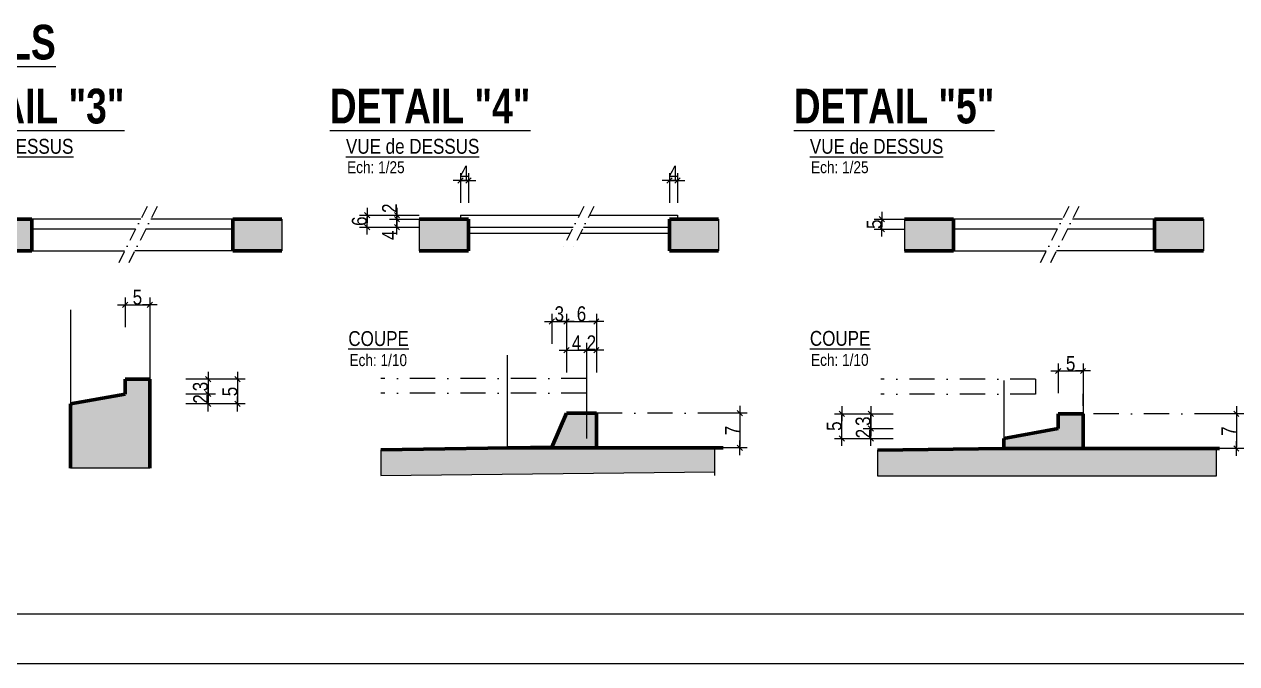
# Model space of a CAD drawing. Header units: millimetres. Extents: x 19188 to 26006, y -37354 to 0.
# Drawn here: x 22712 to 23935, y -37354 to -36709 of the extents above; entities that cross this region are included whole.
import ezdxf
from ezdxf.enums import TextEntityAlignment as Align

# ---------------------------------------------------------------- set-up
doc = ezdxf.new("R2010")
doc.units = ezdxf.units.MM
doc.linetypes.add('CACHEX2', pattern=[19.05, 12.7, -6.35])
doc.linetypes.add('TIRETPTX2', pattern=[50.8, 25.4, -12.7, 0, -12.7])
for name, color, linetype in [('01-Cad  2', 1, 'Continuous'), ('01_cote_gen', 4, 'Continuous'), ('01_linteaux', 2, 'Continuous'), ('01_poch_BN', 9, 'Continuous'), ('01_poch_murs', 253, 'Continuous'), ('01_texte', 230, 'Continuous'), ('AA_COTES', 2, 'Continuous')]:
    doc.layers.add(name, color=color, linetype=linetype)
doc.layers.add('01_murs_coup', color=5, linetype='Continuous', lineweight=60)
doc.layers.add('01_tram_axes', color=2, linetype='TIRETPTX2', lineweight=9)
doc.styles.add('ARIAL NA', font='ARIALN.TTF')
doc.styles.add('impact', font='impact.ttf')
doc.styles.add('STYLE2', font='ARIALN.TTF')
doc.dimstyles.new('JB10', dxfattribs={"dimscale": 0.1, "dimtxt": 150, "dimasz": 15, "dimexe": 0.1, "dimexo": 0.1, "dimgap": 0.09, "dimtad": 1, "dimdec": 1, "dimlfac": 0.2, "dimdsep": 46, "dimtxsty": 'STYLE2', "dimblk1": 'BOND_G', "dimblk2": 'BOND_D', "dimsah": 1, "dimcen": 1.5, "dimdle": 0.01, "dimse1": 1, "dimse2": 1, "dimclrd": 4, "dimclre": 2, "dimclrt": 6, "dimazin": 2, "dimtfac": 2.333333, "dimtdec": 1, "dimtix": 1, "dimtmove": 2, "dimatfit": 3, "dimldrblk": 'BOND_G', "dimfxl": 1, "dimtolj": 1, "dimtzin": 0, "dimarcsym": 0})
doc.dimstyles.new('JB25', dxfattribs={"dimscale": 0.1, "dimtxt": 150, "dimasz": 15, "dimexe": 0.1, "dimexo": 0.1, "dimgap": 0.09, "dimtad": 1, "dimdec": 1, "dimlfac": 0.5, "dimdsep": 46, "dimtxsty": 'STYLE2', "dimblk1": 'BOND_G', "dimblk2": 'BOND_D', "dimsah": 1, "dimcen": 1.5, "dimdle": 0.01, "dimse1": 1, "dimse2": 1, "dimclrd": 4, "dimclre": 2, "dimclrt": 6, "dimazin": 2, "dimtfac": 2.333333, "dimtdec": 1, "dimtix": 1, "dimtmove": 2, "dimatfit": 3, "dimldrblk": 'BOND_G', "dimfxl": 1, "dimtolj": 1, "dimtzin": 0, "dimarcsym": 0})

# ---------------------------------------------------------------- blocks, each defined once
blk = doc.blocks.new('BOND_G')
at = {"layer": 'AA_COTES', "color": 0}
for p, q in [((0, -5), (0, 15)), ((5, 0), (-5, 0)), ((1.77, 1.77), (-1.77, -1.77))]:
    blk.add_line(p, q, dxfattribs=at)
blk = doc.blocks.new('BOND_D')
at = {"layer": 'AA_COTES', "color": 0}
for p, q in [((5, 0), (-5, 0)), ((-1.77, -1.77), (1.77, 1.77)), ((0, 5), (0, -15))]:
    blk.add_line(p, q, dxfattribs=at)
blk = doc.blocks.new('*D3670')
at = {"layer": '01_cote_gen', "color": 4, "lineweight": -2, "transparency": 16777216}
blk.add_line((23934.9, -37103.5), (23934.9, -37135.5), dxfattribs=at)
at = {"layer": 'Defpoints', "color": 0, "transparency": 16777216}
for p in [(23790.2, -37102), (23809.1, -37137), (23934.9, -37137)]:
    blk.add_point(p, dxfattribs=at)
at = {"layer": '01_cote_gen', "color": 4, "lineweight": -2, "transparency": 16777216, "xscale": 1.5, "yscale": 1.5, "zscale": 1.5}
for name, p, rotation in [('BOND_G', (23934.9, -37102), 90), ('BOND_D', (23934.9, -37137), 270)]:
    blk.add_blockref(name, p, dxfattribs=dict(at, rotation=rotation))
at = {"layer": '01_cote_gen', "color": 6, "transparency": 16777216, "insert": (23927.4, -37119.5), "char_height": 15, "attachment_point": 5, "rotation": 90, "style": 'STYLE2'}
blk.add_mtext('\\A1;7', dxfattribs=at)
blk = doc.blocks.new('*D3671')
at = {"layer": '01_cote_gen', "color": 4, "lineweight": -2, "transparency": 16777216}
blk.add_line((23577.1, -36914.4), (23577.1, -36907.4), dxfattribs=at)
at = {"layer": 'Defpoints', "color": 0, "transparency": 16777216}
for p in [(23577.1, -36905.9), (23649.4, -36905.9), (23649.4, -36915.9)]:
    blk.add_point(p, dxfattribs=at)
at = {"layer": '01_cote_gen', "color": 4, "lineweight": -2, "transparency": 16777216, "xscale": 1.5, "yscale": 1.5, "zscale": 1.5}
for name, p, rotation in [('BOND_D', (23577.1, -36905.9), 90), ('BOND_G', (23577.1, -36915.9), 270)]:
    blk.add_blockref(name, p, dxfattribs=dict(at, rotation=rotation))
at = {"layer": '01_cote_gen', "color": 6, "transparency": 16777216, "insert": (23569.5, -36910.9), "char_height": 15, "attachment_point": 5, "rotation": 90, "style": 'STYLE2'}
blk.add_mtext('\\A1;5', dxfattribs=at)
blk = doc.blocks.new('*D3672')
at = {"layer": '01_cote_gen', "color": 4, "lineweight": -2, "transparency": 16777216}
blk.add_line((23756.7, -37058.9), (23778.7, -37058.9), dxfattribs=at)
at = {"layer": 'Defpoints', "color": 0, "transparency": 16777216}
for p in [(23780.2, -37058.9), (23755.2, -37102), (23780.2, -37099.7)]:
    blk.add_point(p, dxfattribs=at)
at = {"layer": '01_cote_gen', "color": 4, "lineweight": -2, "transparency": 16777216, "xscale": 1.5, "yscale": 1.5, "zscale": 1.5, "rotation": 180}
blk.add_blockref('BOND_G', (23755.2, -37058.9), dxfattribs=at)
at = {"layer": '01_cote_gen', "color": 4, "lineweight": -2, "transparency": 16777216, "xscale": 1.5, "yscale": 1.5, "zscale": 1.5}
blk.add_blockref('BOND_D', (23780.2, -37058.9), dxfattribs=at)
at = {"layer": '01_cote_gen', "color": 6, "transparency": 16777216, "insert": (23767.7, -37051.3), "char_height": 15, "attachment_point": 5, "style": 'STYLE2'}
blk.add_mtext('\\A1;5', dxfattribs=at)
blk = doc.blocks.new('*D3660')
at = {"layer": '01_cote_gen', "color": 4, "lineweight": -2, "transparency": 16777216}
blk.add_line((23566, -37125.5), (23566, -37118.5), dxfattribs=at)
at = {"layer": 'Defpoints', "color": 0, "transparency": 16777216}
for p in [(23566, -37117), (23678.4, -37117), (23700.2, -37127)]:
    blk.add_point(p, dxfattribs=at)
at = {"layer": '01_cote_gen', "color": 4, "lineweight": -2, "transparency": 16777216, "xscale": 1.5, "yscale": 1.5, "zscale": 1.5}
for name, p, rotation in [('BOND_D', (23566, -37117), 90), ('BOND_G', (23566, -37127), 270)]:
    blk.add_blockref(name, p, dxfattribs=dict(at, rotation=rotation))
at = {"layer": '01_cote_gen', "color": 6, "transparency": 16777216, "insert": (23558.5, -37122), "char_height": 15, "attachment_point": 5, "rotation": 90, "style": 'STYLE2'}
blk.add_mtext('\\A1;2', dxfattribs=at)
blk = doc.blocks.new('*D3661')
at = {"layer": '01_cote_gen', "color": 4, "lineweight": -2, "transparency": 16777216}
blk.add_line((23566, -37115.5), (23566, -37103.5), dxfattribs=at)
at = {"layer": 'Defpoints', "color": 0, "transparency": 16777216}
for p in [(23566, -37102), (23678.4, -37102), (23594.6, -37117)]:
    blk.add_point(p, dxfattribs=at)
at = {"layer": '01_cote_gen', "color": 4, "lineweight": -2, "transparency": 16777216, "xscale": 1.5, "yscale": 1.5, "zscale": 1.5}
for name, p, rotation in [('BOND_D', (23566, -37102), 90), ('BOND_G', (23566, -37117), 270)]:
    blk.add_blockref(name, p, dxfattribs=dict(at, rotation=rotation))
at = {"layer": '01_cote_gen', "color": 6, "transparency": 16777216, "insert": (23558.3, -37109.5), "char_height": 15, "attachment_point": 5, "rotation": 90, "style": 'STYLE2'}
blk.add_mtext('\\A1;3', dxfattribs=at)
blk = doc.blocks.new('*D3662')
at = {"layer": '01_cote_gen', "color": 4, "lineweight": -2, "transparency": 16777216}
blk.add_line((23536.8, -37125.5), (23536.8, -37103.5), dxfattribs=at)
at = {"layer": 'Defpoints', "color": 0, "transparency": 16777216}
for p in [(23536.8, -37102), (23582.4, -37102), (23588.5, -37127)]:
    blk.add_point(p, dxfattribs=at)
at = {"layer": '01_cote_gen', "color": 4, "lineweight": -2, "transparency": 16777216, "xscale": 1.5, "yscale": 1.5, "zscale": 1.5}
for name, p, rotation in [('BOND_D', (23536.8, -37102), 90), ('BOND_G', (23536.8, -37127), 270)]:
    blk.add_blockref(name, p, dxfattribs=dict(at, rotation=rotation))
at = {"layer": '01_cote_gen', "color": 6, "transparency": 16777216, "insert": (23529.1, -37114.5), "char_height": 15, "attachment_point": 5, "rotation": 90, "style": 'STYLE2'}
blk.add_mtext('\\A1;5', dxfattribs=at)
blk = doc.blocks.new('*D3673')
at = {"layer": '01_cote_gen', "color": 4, "lineweight": -2, "transparency": 16777216}
blk.add_line((23260.6, -37008.9), (23287.6, -37008.9), dxfattribs=at)
at = {"layer": 'Defpoints', "color": 0, "transparency": 16777216}
for p in [(23289.1, -37008.9), (23259.1, -37101.4), (23289.1, -37101.4)]:
    blk.add_point(p, dxfattribs=at)
at = {"layer": '01_cote_gen', "color": 4, "lineweight": -2, "transparency": 16777216, "xscale": 1.5, "yscale": 1.5, "zscale": 1.5, "rotation": 180}
blk.add_blockref('BOND_G', (23259.1, -37008.9), dxfattribs=at)
at = {"layer": '01_cote_gen', "color": 4, "lineweight": -2, "transparency": 16777216, "xscale": 1.5, "yscale": 1.5, "zscale": 1.5}
blk.add_blockref('BOND_D', (23289.1, -37008.9), dxfattribs=at)
at = {"layer": '01_cote_gen', "color": 6, "transparency": 16777216, "insert": (23274.1, -37001.3), "char_height": 15, "attachment_point": 5, "style": 'STYLE2'}
blk.add_mtext('\\A1;6', dxfattribs=at)
blk = doc.blocks.new('*D3674')
at = {"layer": '01_cote_gen', "color": 4, "lineweight": -2, "transparency": 16777216}
blk.add_line((23260.6, -37038), (23277.6, -37038), dxfattribs=at)
at = {"layer": 'Defpoints', "color": 0, "transparency": 16777216}
for p in [(23259.1, -37031.4), (23279.1, -37038), (23279.1, -37043)]:
    blk.add_point(p, dxfattribs=at)
at = {"layer": '01_cote_gen', "color": 4, "lineweight": -2, "transparency": 16777216, "xscale": 1.5, "yscale": 1.5, "zscale": 1.5, "rotation": 180}
blk.add_blockref('BOND_G', (23259.1, -37038), dxfattribs=at)
at = {"layer": '01_cote_gen', "color": 4, "lineweight": -2, "transparency": 16777216, "xscale": 1.5, "yscale": 1.5, "zscale": 1.5}
blk.add_blockref('BOND_D', (23279.1, -37038), dxfattribs=at)
at = {"layer": '01_cote_gen', "color": 6, "transparency": 16777216, "insert": (23269.1, -37030.5), "char_height": 15, "attachment_point": 5, "style": 'STYLE2'}
blk.add_mtext('\\A1;4', dxfattribs=at)
blk = doc.blocks.new('*D3663')
at = {"layer": '01_cote_gen', "color": 4, "lineweight": -2, "transparency": 16777216}
blk.add_line((23280.6, -37038), (23287.6, -37038), dxfattribs=at)
at = {"layer": 'Defpoints', "color": 0, "transparency": 16777216}
for p in [(23289.1, -37034.1), (23279.1, -37048.2), (23289.1, -37038)]:
    blk.add_point(p, dxfattribs=at)
at = {"layer": '01_cote_gen', "color": 4, "lineweight": -2, "transparency": 16777216, "xscale": 1.5, "yscale": 1.5, "zscale": 1.5, "rotation": 180}
blk.add_blockref('BOND_G', (23279.1, -37038), dxfattribs=at)
at = {"layer": '01_cote_gen', "color": 4, "lineweight": -2, "transparency": 16777216, "xscale": 1.5, "yscale": 1.5, "zscale": 1.5}
blk.add_blockref('BOND_D', (23289.1, -37038), dxfattribs=at)
at = {"layer": '01_cote_gen', "color": 6, "transparency": 16777216, "insert": (23284.1, -37030.5), "char_height": 15, "attachment_point": 5, "style": 'STYLE2'}
blk.add_mtext('\\A1;2', dxfattribs=at)
blk = doc.blocks.new('*D3675')
at = {"layer": '01_cote_gen', "color": 4, "lineweight": -2, "transparency": 16777216}
blk.add_line((23433.9, -37102.9), (23433.9, -37134.9), dxfattribs=at)
at = {"layer": 'Defpoints', "color": 0, "transparency": 16777216}
for p in [(23289.1, -37101.4), (23308, -37136.4), (23433.9, -37136.4)]:
    blk.add_point(p, dxfattribs=at)
at = {"layer": '01_cote_gen', "color": 4, "lineweight": -2, "transparency": 16777216, "xscale": 1.5, "yscale": 1.5, "zscale": 1.5}
for name, p, rotation in [('BOND_G', (23433.9, -37101.4), 90), ('BOND_D', (23433.9, -37136.4), 270)]:
    blk.add_blockref(name, p, dxfattribs=dict(at, rotation=rotation))
at = {"layer": '01_cote_gen', "color": 6, "transparency": 16777216, "insert": (23426.4, -37118.9), "char_height": 15, "attachment_point": 5, "rotation": 90, "style": 'STYLE2'}
blk.add_mtext('\\A1;7', dxfattribs=at)
blk = doc.blocks.new('*D3676')
at = {"layer": '01_cote_gen', "color": 4, "lineweight": -2, "transparency": 16777216}
blk.add_line((23245.8, -37008.9), (23257.6, -37008.9), dxfattribs=at)
at = {"layer": 'Defpoints', "color": 0, "transparency": 16777216}
for p in [(23259.1, -37008.9), (23259.1, -37101.4), (23244.3, -37135.7)]:
    blk.add_point(p, dxfattribs=at)
at = {"layer": '01_cote_gen', "color": 4, "lineweight": -2, "transparency": 16777216, "xscale": 1.5, "yscale": 1.5, "zscale": 1.5, "rotation": 180}
blk.add_blockref('BOND_G', (23244.3, -37008.9), dxfattribs=at)
at = {"layer": '01_cote_gen', "color": 4, "lineweight": -2, "transparency": 16777216, "xscale": 1.5, "yscale": 1.5, "zscale": 1.5}
blk.add_blockref('BOND_D', (23259.1, -37008.9), dxfattribs=at)
at = {"layer": '01_cote_gen', "color": 6, "transparency": 16777216, "insert": (23251.7, -37001.3), "char_height": 15, "attachment_point": 5, "style": 'STYLE2'}
blk.add_mtext('\\A1;3', dxfattribs=at)
blk = doc.blocks.new('*D3677')
at = {"layer": '01_cote_gen', "color": 4, "lineweight": -2, "transparency": 16777216}
blk.add_line((23087.9, -36912.4), (23087.9, -36907.4), dxfattribs=at)
at = {"layer": 'Defpoints', "color": 0, "transparency": 16777216}
for p in [(23087.9, -36905.9), (23160, -36905.9), (23175.8, -36913.9)]:
    blk.add_point(p, dxfattribs=at)
at = {"layer": '01_cote_gen', "color": 4, "lineweight": -2, "transparency": 16777216, "xscale": 1.5, "yscale": 1.5, "zscale": 1.5}
for name, p, rotation in [('BOND_D', (23087.9, -36905.9), 90), ('BOND_G', (23087.9, -36913.9), 270)]:
    blk.add_blockref(name, p, dxfattribs=dict(at, rotation=rotation))
at = {"layer": '01_cote_gen', "color": 6, "transparency": 16777216, "insert": (23080.4, -36922.1), "char_height": 15, "attachment_point": 5, "rotation": 90, "style": 'STYLE2'}
blk.add_mtext('\\A1;4', dxfattribs=at)
blk = doc.blocks.new('*D3664')
at = {"layer": '01_cote_gen', "color": 4, "lineweight": -2, "transparency": 16777216}
blk.add_line((23057.7, -36912.4), (23057.7, -36903.4), dxfattribs=at)
at = {"layer": 'Defpoints', "color": 0, "transparency": 16777216}
for p in [(23057.7, -36901.9), (23100.4, -36901.9), (23099.6, -36913.9)]:
    blk.add_point(p, dxfattribs=at)
at = {"layer": '01_cote_gen', "color": 4, "lineweight": -2, "transparency": 16777216, "xscale": 1.5, "yscale": 1.5, "zscale": 1.5}
for name, p, rotation in [('BOND_D', (23057.7, -36901.9), 90), ('BOND_G', (23057.7, -36913.9), 270)]:
    blk.add_blockref(name, p, dxfattribs=dict(at, rotation=rotation))
at = {"layer": '01_cote_gen', "color": 6, "transparency": 16777216, "insert": (23050, -36907.9), "char_height": 15, "attachment_point": 5, "rotation": 90, "style": 'STYLE2'}
blk.add_mtext('\\A1;6', dxfattribs=at)
blk = doc.blocks.new('*D3665')
at = {"layer": '01_cote_gen', "color": 4, "lineweight": -2, "transparency": 16777216}
blk.add_line((23087.9, -36904.4), (23087.9, -36903.4), dxfattribs=at)
at = {"layer": 'Defpoints', "color": 0, "transparency": 16777216}
for p in [(23080.2, -36901.9), (23080.4, -36905.9), (23087.9, -36901.9)]:
    blk.add_point(p, dxfattribs=at)
at = {"layer": '01_cote_gen', "color": 4, "lineweight": -2, "transparency": 16777216, "xscale": 1.5, "yscale": 1.5, "zscale": 1.5}
for name, p, rotation in [('BOND_D', (23087.9, -36901.9), 90), ('BOND_G', (23087.9, -36905.9), 270)]:
    blk.add_blockref(name, p, dxfattribs=dict(at, rotation=rotation))
at = {"layer": '01_cote_gen', "color": 6, "transparency": 16777216, "insert": (23080.4, -36894.8), "char_height": 15, "attachment_point": 5, "rotation": 90, "style": 'STYLE2'}
blk.add_mtext('\\A1;2', dxfattribs=at)
blk = doc.blocks.new('*D3678')
at = {"layer": '01_cote_gen', "color": 4, "lineweight": -2, "transparency": 16777216}
for p, q in [((23150.5, -36866.8), (23149, -36866.8)), ((23160, -36866.8), (23152, -36866.8)), ((23161.5, -36866.8), (23163, -36866.8))]:
    blk.add_line(p, q, dxfattribs=at)
at = {"layer": 'Defpoints', "color": 0, "transparency": 16777216}
for p in [(23152, -36866.8), (23152, -36901.9), (23160, -36905.9)]:
    blk.add_point(p, dxfattribs=at)
at = {"layer": '01_cote_gen', "color": 4, "lineweight": -2, "transparency": 16777216, "xscale": 1.5, "yscale": 1.5, "zscale": 1.5}
blk.add_blockref('BOND_D', (23152, -36866.8), dxfattribs=at)
at = {"layer": '01_cote_gen', "color": 4, "lineweight": -2, "transparency": 16777216, "xscale": 1.5, "yscale": 1.5, "zscale": 1.5, "rotation": 180}
blk.add_blockref('BOND_G', (23160, -36866.8), dxfattribs=at)
at = {"layer": '01_cote_gen', "color": 6, "transparency": 16777216, "insert": (23156, -36859.3), "char_height": 15, "attachment_point": 5, "style": 'STYLE2'}
blk.add_mtext('\\A1;4', dxfattribs=at)
blk = doc.blocks.new('*D3679')
at = {"layer": '01_cote_gen', "color": 4, "lineweight": -2, "transparency": 16777216}
for p, q in [((23361.4, -36866.8), (23359.9, -36866.8)), ((23370.9, -36866.8), (23362.9, -36866.8)), ((23372.4, -36866.8), (23373.9, -36866.8))]:
    blk.add_line(p, q, dxfattribs=at)
at = {"layer": 'Defpoints', "color": 0, "transparency": 16777216}
for p in [(23362.9, -36866.8), (23362.9, -36905.9), (23370.9, -36905.9)]:
    blk.add_point(p, dxfattribs=at)
at = {"layer": '01_cote_gen', "color": 4, "lineweight": -2, "transparency": 16777216, "xscale": 1.5, "yscale": 1.5, "zscale": 1.5}
blk.add_blockref('BOND_D', (23362.9, -36866.8), dxfattribs=at)
at = {"layer": '01_cote_gen', "color": 4, "lineweight": -2, "transparency": 16777216, "xscale": 1.5, "yscale": 1.5, "zscale": 1.5, "rotation": 180}
blk.add_blockref('BOND_G', (23370.9, -36866.8), dxfattribs=at)
at = {"layer": '01_cote_gen', "color": 6, "transparency": 16777216, "insert": (23366.9, -36859.3), "char_height": 15, "attachment_point": 5, "style": 'STYLE2'}
blk.add_mtext('\\A1;4', dxfattribs=at)
blk = doc.blocks.new('*D3680')
at = {"layer": '01_cote_gen', "color": 4, "lineweight": -2, "transparency": 16777216}
blk.add_line((22815, -36992.2), (22837, -36992.2), dxfattribs=at)
at = {"layer": 'Defpoints', "color": 0, "transparency": 16777216}
for p in [(22813.5, -36985.6), (22838.5, -36992.2), (22838.5, -36997.2)]:
    blk.add_point(p, dxfattribs=at)
at = {"layer": '01_cote_gen', "color": 4, "lineweight": -2, "transparency": 16777216, "xscale": 1.5, "yscale": 1.5, "zscale": 1.5, "rotation": 180}
blk.add_blockref('BOND_G', (22813.5, -36992.2), dxfattribs=at)
at = {"layer": '01_cote_gen', "color": 4, "lineweight": -2, "transparency": 16777216, "xscale": 1.5, "yscale": 1.5, "zscale": 1.5}
blk.add_blockref('BOND_D', (22838.5, -36992.2), dxfattribs=at)
at = {"layer": '01_cote_gen', "color": 6, "transparency": 16777216, "insert": (22826, -36984.6), "char_height": 15, "attachment_point": 5, "style": 'STYLE2'}
blk.add_mtext('\\A1;5', dxfattribs=at)
blk = doc.blocks.new('*D3681')
at = {"layer": '01_cote_gen', "color": 4, "lineweight": -2, "transparency": 16777216}
blk.add_line((22897.3, -37068.6), (22897.3, -37080.6), dxfattribs=at)
at = {"layer": 'Defpoints', "color": 0, "transparency": 16777216}
for p in [(22838.5, -37067.1), (22813.5, -37082.1), (22897.3, -37082.1)]:
    blk.add_point(p, dxfattribs=at)
at = {"layer": '01_cote_gen', "color": 4, "lineweight": -2, "transparency": 16777216, "xscale": 1.5, "yscale": 1.5, "zscale": 1.5}
for name, p, rotation in [('BOND_G', (22897.3, -37067.1), 90), ('BOND_D', (22897.3, -37082.1), 270)]:
    blk.add_blockref(name, p, dxfattribs=dict(at, rotation=rotation))
at = {"layer": '01_cote_gen', "color": 6, "transparency": 16777216, "insert": (22889.6, -37074.6), "char_height": 15, "attachment_point": 5, "rotation": 90, "style": 'STYLE2'}
blk.add_mtext('\\A1;3', dxfattribs=at)
blk = doc.blocks.new('*D3682')
at = {"layer": '01_cote_gen', "color": 4, "lineweight": -2, "transparency": 16777216}
blk.add_line((22897.3, -37083.6), (22897.3, -37090.6), dxfattribs=at)
at = {"layer": 'Defpoints', "color": 0, "transparency": 16777216}
for p in [(22874.8, -37082.1), (22758.5, -37092.1), (22897.3, -37092.1)]:
    blk.add_point(p, dxfattribs=at)
at = {"layer": '01_cote_gen', "color": 4, "lineweight": -2, "transparency": 16777216, "xscale": 1.5, "yscale": 1.5, "zscale": 1.5}
for name, p, rotation in [('BOND_G', (22897.3, -37082.1), 90), ('BOND_D', (22897.3, -37092.1), 270)]:
    blk.add_blockref(name, p, dxfattribs=dict(at, rotation=rotation))
at = {"layer": '01_cote_gen', "color": 6, "transparency": 16777216, "insert": (22889.8, -37087.1), "char_height": 15, "attachment_point": 5, "rotation": 90, "style": 'STYLE2'}
blk.add_mtext('\\A1;2', dxfattribs=at)
blk = doc.blocks.new('*D3666')
at = {"layer": '01_cote_gen', "color": 4, "lineweight": -2, "transparency": 16777216}
blk.add_line((22927.1, -37068.6), (22927.1, -37090.6), dxfattribs=at)
at = {"layer": 'Defpoints', "color": 0, "transparency": 16777216}
for p in [(22904.8, -37067.1), (22904.8, -37092.1), (22927.1, -37092.1)]:
    blk.add_point(p, dxfattribs=at)
at = {"layer": '01_cote_gen', "color": 4, "lineweight": -2, "transparency": 16777216, "xscale": 1.5, "yscale": 1.5, "zscale": 1.5}
for name, p, rotation in [('BOND_G', (22927.1, -37067.1), 90), ('BOND_D', (22927.1, -37092.1), 270)]:
    blk.add_blockref(name, p, dxfattribs=dict(at, rotation=rotation))
at = {"layer": '01_cote_gen', "color": 6, "transparency": 16777216, "insert": (22919.4, -37079.6), "char_height": 15, "attachment_point": 5, "rotation": 90, "style": 'STYLE2'}
blk.add_mtext('\\A1;5', dxfattribs=at)
blk = doc.blocks.new('*D3683')
at = {"layer": '01_cote_gen', "color": 4, "lineweight": -2, "transparency": 16777216}
blk.add_line((22647.1, -36914.4), (22647.1, -36907.4), dxfattribs=at)
at = {"layer": 'Defpoints', "color": 0, "transparency": 16777216}
for p in [(22647.1, -36905.9), (22719.4, -36905.9), (22719.4, -36915.9)]:
    blk.add_point(p, dxfattribs=at)
at = {"layer": '01_cote_gen', "color": 4, "lineweight": -2, "transparency": 16777216, "xscale": 1.5, "yscale": 1.5, "zscale": 1.5}
for name, p, rotation in [('BOND_D', (22647.1, -36905.9), 90), ('BOND_G', (22647.1, -36915.9), 270)]:
    blk.add_blockref(name, p, dxfattribs=dict(at, rotation=rotation))
at = {"layer": '01_cote_gen', "color": 6, "transparency": 16777216, "insert": (22639.4, -36910.9), "char_height": 15, "attachment_point": 5, "rotation": 90, "style": 'STYLE2'}
blk.add_mtext('\\A1;5', dxfattribs=at)

msp = doc.modelspace()

# ---------------------------------------------------------------- hatches: boundary and pattern name
at = {"layer": '01_poch_BN'}
h = msp.add_hatch(color=256, dxfattribs=at)
h.dxf.hatch_style = 1
h.paths.add_polyline_path([(22719.36, -36905.88), (22669.83, -36905.88), (22669.83, -36937.88), (22719.36, -36937.88)])
h.paths.add_polyline_path([(22971.76, -36905.88), (22922.23, -36905.88), (22922.23, -36937.88), (22971.76, -36937.88)])
h = msp.add_hatch(color=256, dxfattribs=at)
h.dxf.hatch_style = 1
h.paths.add_polyline_path([(23159.98, -36905.88), (23110.46, -36905.88), (23110.46, -36937.88), (23159.98, -36937.88)])
h.paths.add_polyline_path([(23412.38, -36905.88), (23362.86, -36905.88), (23362.86, -36937.88), (23412.38, -36937.88)])
h = msp.add_hatch(color=256, dxfattribs=at)
h.dxf.hatch_style = 1
h.paths.add_polyline_path([(23649.4, -36905.88), (23599.88, -36905.88), (23599.88, -36937.88), (23649.4, -36937.88)])
h.paths.add_polyline_path([(23901.8, -36905.88), (23852.27, -36905.88), (23852.27, -36937.88), (23901.8, -36937.88)])
h = msp.add_hatch(color=256, dxfattribs=at)
h.dxf.hatch_style = 1
h.paths.add_polyline_path([(22838.5, -37067.12), (22813.5, -37067.12), (22813.5, -37082.12), (22758.5, -37092.12), (22758.5, -37157.02), (22838.5, -37157.02)])
at = {"layer": '01_poch_BN', "ltscale": 0.1}
h = msp.add_hatch(color=256, dxfattribs=at)
h.dxf.hatch_style = 1
h.paths.add_polyline_path([(23279.13, -37101.4), (23259.13, -37101.4), (23244.27, -37135.7), (23199.13, -37136.38), (23199.13, -37136.4), (23279.13, -37136.4)])
h.paths.add_polyline_path([(23289.13, -37101.4), (23279.13, -37101.4), (23279.13, -37136.4), (23289.13, -37136.4)])
h.paths.add_polyline_path([(23408.76, -37136.4), (23289.13, -37136.4), (23279.13, -37136.4), (23199.13, -37136.4), (23199.13, -37136.38), (23071.77, -37138.28), (23071.77, -37164.18), (23408.76, -37160.42)])
h = msp.add_hatch(color=256, dxfattribs=at)
h.dxf.hatch_style = 1
h.paths.add_polyline_path([(23780.17, -37101.99), (23755.17, -37101.99), (23755.17, -37116.99), (23700.17, -37126.99), (23700.17, -37136.99), (23780.17, -37136.99)])
h.paths.add_polyline_path([(23914.91, -37136.99), (23790.17, -37136.99), (23700.17, -37136.99), (23700.17, -37136.96), (23572.82, -37138.86), (23572.82, -37164.76), (23914.91, -37164.76)])

# ---------------------------------------------------------------- linework, layer by layer
at = {"layer": '01-Cad  2'}
for p, q in [((24956.21, -37304.02), (19237.71, -37304.02)), ((24956.21, -37354.02), (19187.71, -37354.02))]:
    msp.add_line(p, q, dxfattribs=at)
at = {"layer": '01_linteaux'}
for p, q in [((22829.28, -36905.88), (22719.36, -36905.88)), ((22922.23, -36905.88), (22839.42, -36905.88)), ((23151.98, -36901.88), (23271.93, -36901.88)), ((23151.98, -36901.88), (23151.98, -36905.88)), ((23282.07, -36901.88), (23370.86, -36901.88)), ((23370.86, -36901.88), (23370.86, -36905.88)), ((23759.32, -36905.88), (23649.4, -36905.88)), ((23852.27, -36905.88), (23769.47, -36905.88)), ((22824.22, -36915.88), (22719.36, -36915.88)), ((22922.23, -36915.88), (22834.37, -36915.88)), ((23159.98, -36913.88), (23265.86, -36913.88)), ((23159.98, -36919.88), (23262.83, -36919.88)), ((23272.97, -36919.88), (23362.86, -36919.88)), ((23276, -36913.88), (23362.86, -36913.88)), ((23754.27, -36915.88), (23649.4, -36915.88)), ((23852.27, -36915.88), (23764.41, -36915.88)), ((22719.36, -36937.88), (22813.1, -36937.88)), ((22922.23, -36937.88), (22823.24, -36937.88)), ((23649.4, -36937.88), (23743.14, -36937.88)), ((23852.27, -36937.88), (23753.29, -36937.88)), ((22758.5, -36997.22), (22758.5, -37092.12)), ((22838.5, -36997.22), (22838.5, -37067.12)), ((23199.13, -37043.04), (23199.13, -37136.4)), ((23279.13, -37043.04), (23279.13, -37101.4)), ((23700.17, -37068.62), (23700.17, -37126.99)), ((23780.17, -37068.62), (23780.17, -37101.99)), ((23289.13, -37136.4), (23279.13, -37136.4))]:
    msp.add_line(p, q, dxfattribs=at)
at = {"layer": '01_linteaux', "linetype": 'CACHEX2', "ltscale": 2}
msp.add_line((23279.13, -37101.4), (23279.13, -37136.4), dxfattribs=at)
at = {"layer": '01_murs_coup'}
for p, q in [((22719.36, -36905.88), (22669.83, -36905.88)), ((22719.36, -36905.88), (22719.36, -36937.88)), ((22922.23, -36905.88), (22922.23, -36937.88)), ((22971.76, -36905.88), (22922.23, -36905.88)), ((23159.98, -36905.88), (23110.46, -36905.88)), ((23159.98, -36905.88), (23159.98, -36937.88)), ((23362.86, -36905.88), (23362.86, -36937.88)), ((23412.38, -36905.88), (23362.86, -36905.88)), ((23649.4, -36905.88), (23599.88, -36905.88)), ((23649.4, -36905.88), (23649.4, -36937.88)), ((23852.27, -36905.88), (23852.27, -36937.88)), ((23901.8, -36905.88), (23852.27, -36905.88)), ((22719.36, -36937.88), (22669.83, -36937.88)), ((22971.76, -36937.88), (22922.23, -36937.88)), ((23159.98, -36937.88), (23110.46, -36937.88)), ((23412.38, -36937.88), (23362.86, -36937.88)), ((23649.4, -36937.88), (23599.88, -36937.88)), ((23901.8, -36937.88), (23852.27, -36937.88)), ((22813.5, -37067.12), (22813.5, -37082.12)), ((22838.5, -37067.12), (22813.5, -37067.12)), ((22838.5, -37067.12), (22838.5, -37157.02)), ((22758.5, -37092.12), (22813.5, -37082.12)), ((22758.5, -37092.12), (22758.5, -37157.02)), ((23259.13, -37101.4), (23244.27, -37135.7)), ((23289.13, -37101.4), (23259.13, -37101.4)), ((23289.13, -37101.4), (23289.13, -37136.4)), ((23755.17, -37101.99), (23755.17, -37116.99)), ((23780.17, -37101.99), (23755.17, -37101.99)), ((23780.17, -37101.99), (23780.17, -37136.99)), ((23700.17, -37126.99), (23755.17, -37116.99)), ((23700.17, -37126.99), (23700.17, -37136.99)), ((23244.27, -37135.7), (23071.77, -37138.28)), ((23416.95, -37136.4), (23199.13, -37136.4)), ((23416.95, -37136.4), (23289.13, -37136.4)), ((23700.17, -37136.96), (23572.82, -37138.86)), ((23917.99, -37136.99), (23700.17, -37136.99)), ((23917.99, -37136.99), (23790.17, -37136.99))]:
    msp.add_line(p, q, dxfattribs=at)
at = {"layer": '01_poch_BN'}
for p, q in [((23412.38, -36905.88), (23412.38, -36937.88)), ((23901.8, -36905.88), (23901.8, -36937.88)), ((23071.77, -37138.28), (23071.77, -37164.18)), ((23408.76, -37164.18), (23408.76, -37136.4)), ((23572.82, -37138.86), (23572.82, -37164.76)), ((23914.91, -37164.76), (23914.91, -37136.99)), ((22838.5, -37157.02), (22758.5, -37157.02)), ((23572.82, -37164.76), (23914.91, -37164.76))]:
    msp.add_line(p, q, dxfattribs=at)
at = {"layer": '01_poch_BN', "ltscale": 0.1}
msp.add_line((23071.77, -37164.18), (23408.76, -37160.42), dxfattribs=at)
at = {"layer": '01_poch_murs'}
for p, q in [((22971.76, -36905.88), (22971.76, -36937.88)), ((23110.46, -36905.88), (23110.46, -36937.88)), ((23599.88, -36905.88), (23599.88, -36937.88))]:
    msp.add_line(p, q, dxfattribs=at)
at = {"layer": '01_tram_axes', "ltscale": 0.5}
for p, q in [((22835.71, -36893.15), (22807.07, -36949.81)), ((22845.85, -36893.15), (22817.21, -36949.81)), ((23276.34, -36893.15), (23255, -36935.36)), ((23286.48, -36893.15), (23265.14, -36935.36)), ((23765.76, -36893.15), (23737.11, -36949.81)), ((23775.9, -36893.15), (23747.26, -36949.81))]:
    msp.add_line(p, q, dxfattribs=at)
at = {"layer": '01_tram_axes', "ltscale": 2}
for p, q in [((22838.5, -37032.12), (22838.5, -37047.12)), ((23279.13, -37066.4), (23279.13, -37081.4)), ((23780.17, -37093.97), (23780.17, -37081.99))]:
    msp.add_line(p, q, dxfattribs=at)
at = {"layer": '01_tram_axes'}
for p, q in [((23279.13, -37066.4), (23071.77, -37066.4)), ((23732.2, -37067.2), (23576.06, -37067.2)), ((23732.2, -37067.2), (23732.2, -37082.2)), ((23279.13, -37081.4), (23071.77, -37081.4)), ((23732.2, -37082.2), (23576.06, -37082.2)), ((23416.95, -37101.4), (23289.13, -37101.4)), ((23917.99, -37101.99), (23780.17, -37101.99))]:
    msp.add_line(p, q, dxfattribs=at)

# ---------------------------------------------------------------- texts
at = {"layer": '01_texte', "style": 'impact'}
for s, p in [('%%USEUILS', (22675.8, -36755.38)), ('%%UDETAIL "3"', (22711.67, -36819.8)), ('%%UDETAIL "4"', (23121.3, -36819.8)), ('%%UDETAIL "5"', (23589.48, -36819.8))]:
    msp.add_text(s, height=35, dxfattribs=at).set_placement(p, align=Align.BOTTOM_CENTER)
at = {"layer": '01_texte', "style": 'ARIAL NA'}
for s, height, p in [('%%UVUE de DESSUS', 15, (22626.76, -36839.88)), ('%%UVUE de DESSUS', 15, (23036.39, -36839.88)), ('%%UVUE de DESSUS', 15, (23504.57, -36839.88)), (' Ech: 1/25', 12, (23033.74, -36859.48)), (' Ech: 1/25', 12, (23501.91, -36859.48)), ('%%UCOUPE', 15, (23038.81, -37033.7)), ('%%UCOUPE', 15, (23504.57, -37033.51)), (' Ech: 1/10', 12, (23036.15, -37053.93)), (' Ech: 1/10', 12, (23501.91, -37053.74))]:
    msp.add_text(s, height=height, dxfattribs=at).set_placement(p)

# ---------------------------------------------------------------- dimensions: what is measured, and where the dimension line sits
at = {"layer": '01_cote_gen'}
for base, p1, p2, dimstyle, picture, middle in [((23151.98, -36866.81), (23159.98, -36905.88), (23151.98, -36901.88), 'JB25', '*D3678', (23155.98, -36859.3)), ((23362.86, -36866.81), (23370.86, -36905.88), (23362.86, -36905.88), 'JB25', '*D3679', (23366.86, -36859.3)), ((22838.5, -36992.19), (22813.5, -36985.63), (22838.5, -36997.22), 'JB10', '*D3680', (22826, -36984.55)), ((23259.13, -37008.95), (23244.27, -37135.7), (23259.13, -37101.4), 'JB10', '*D3676', (23251.7, -37001.28)), ((23289.13, -37008.95), (23259.13, -37101.4), (23289.13, -37101.4), 'JB10', '*D3673', (23274.13, -37001.28)), ((23279.13, -37038.01), (23259.13, -37031.45), (23279.13, -37043.04), 'JB10', '*D3674', (23269.13, -37030.5)), ((23289.13, -37038.01), (23279.13, -37048.16), (23289.13, -37034.1), 'JB10', '*D3663', (23284.13, -37030.47)), ((23780.17, -37058.9), (23755.17, -37101.99), (23780.17, -37099.66), 'JB10', '*D3672', (23767.67, -37051.26))]:
    dim = msp.add_linear_dim(base=base, p1=p1, p2=p2, dimstyle=dimstyle, dxfattribs=at)
    dim.commit()
    dim.dimension.update_dxf_attribs({"geometry": picture, "text_midpoint": middle})
for base, p1, p2, picture, middle in [((23087.92, -36901.88), (23080.42, -36905.88), (23080.18, -36901.88), '*D3665', (23080.38, -36894.81)), ((23087.92, -36905.88), (23175.82, -36913.88), (23159.98, -36905.88), '*D3677', (23080.42, -36922.05))]:
    dim = msp.add_linear_dim(base=base, p1=p1, p2=p2, angle=90, dimstyle='JB25', dxfattribs=at)
    dim.commit()
    dim.dimension.update_dxf_attribs({"geometry": picture, "text_midpoint": middle, "dimtype": 160})
for base, p1, p2, dimstyle, picture, middle in [((22647.08, -36905.88), (22719.36, -36915.88), (22719.36, -36905.88), 'JB25', '*D3683', (22639.45, -36910.88)), ((23057.68, -36901.88), (23099.57, -36913.88), (23100.44, -36901.88), 'JB25', '*D3664', (23050.01, -36907.88)), ((23577.13, -36905.88), (23649.4, -36915.88), (23649.4, -36905.88), 'JB25', '*D3671', (23569.49, -36910.88)), ((22897.3, -37082.12), (22838.5, -37067.12), (22813.5, -37082.12), 'JB10', '*D3681', (22889.64, -37074.62)), ((22927.06, -37092.12), (22904.8, -37067.12), (22904.8, -37092.12), 'JB10', '*D3666', (22919.42, -37079.62)), ((22897.3, -37092.12), (22874.8, -37082.12), (22758.5, -37092.12), 'JB10', '*D3682', (22889.76, -37087.12)), ((23433.9, -37136.4), (23289.13, -37101.4), (23308.04, -37136.4), 'JB10', '*D3675', (23426.39, -37118.9)), ((23536.78, -37101.99), (23588.49, -37126.99), (23582.37, -37101.99), 'JB10', '*D3662', (23529.14, -37114.49)), ((23565.99, -37101.99), (23594.57, -37116.99), (23678.44, -37101.99), 'JB10', '*D3661', (23558.33, -37109.49)), ((23934.94, -37136.99), (23790.17, -37101.99), (23809.08, -37136.99), 'JB10', '*D3670', (23927.43, -37119.49)), ((23565.99, -37116.99), (23700.17, -37126.99), (23678.44, -37116.99), 'JB10', '*D3660', (23558.45, -37121.99))]:
    dim = msp.add_linear_dim(base=base, p1=p1, p2=p2, angle=90, dimstyle=dimstyle, dxfattribs=at)
    dim.commit()
    dim.dimension.update_dxf_attribs({"geometry": picture, "text_midpoint": middle})

doc.saveas('drawing.dxf')
